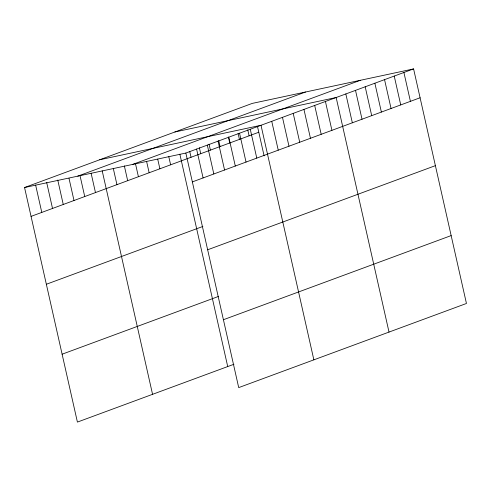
<?xml version="1.0" encoding="UTF-8"?>
<svg xmlns="http://www.w3.org/2000/svg" width="491" height="491" viewBox="0 0 491 491"><rect width="100%" height="100%" fill="white"/><g stroke="black" fill="none" stroke-linecap="round" stroke-linejoin="round"><path stroke-width="0.74" d="M233.937 364.261L77.412 422.088L24.55 187.525L252.288 103.392L413.588 68.912L466.45 303.475L238.712 387.608L185.85 153.045L413.588 68.912M77.781 176.146L305.519 92.013M132.625 164.424L360.357 80.291M31.056 216.378L258.788 132.245M192.355 181.903L420.093 97.77M46.35 284.264L202.881 226.437M207.656 249.784L435.388 165.651M62.112 354.201L218.642 296.38M223.417 319.727L451.149 235.594M174.857 131.993L336.157 97.519L389.019 332.082M99.704 159.759L261.003 125.279L313.866 359.848M24.55 187.525L185.85 153.045M403.909 72.49L410.415 101.342M394.23 76.062L400.736 104.921M384.551 79.64L391.057 108.493M374.872 83.212L381.378 112.071M365.194 86.79L371.699 115.649M355.515 90.369L362.02 119.221M345.836 93.941L352.342 122.799M325.423 101.484L331.922 130.342M314.688 105.448L321.188 134.307M303.947 109.413L310.453 138.272M293.213 113.384L299.719 142.237M282.478 117.349L288.978 146.201M271.744 121.314L278.244 150.172M257.456 126.328L264.109 155.856M250.269 129.25L256.775 158.102M247.777 129.9L249.109 135.823M239.534 133.214L246.034 162.067M238.098 133.478L239.43 139.395M228.8 137.179L235.299 166.038M228.419 137.057L229.751 142.973M218.74 140.629L220.072 146.551M218.059 141.144L224.565 170.003M209.062 144.207L210.394 150.123M207.325 145.115L213.831 173.967M199.383 147.779L200.715 153.701M196.59 149.08L203.09 177.932M189.704 151.357L191.036 157.273M179.859 154.192L227.72 366.562M168.787 156.678L170.623 164.816M157.721 159.164L159.888 168.781M146.649 161.649L149.147 172.752M135.412 163.399L138.413 176.717M124.346 165.884L127.678 180.682M113.274 168.37L116.944 184.647M102.202 170.856L152.566 394.322M91.136 173.341L95.469 192.582M80.064 175.827L84.734 196.547M68.998 178.319L74 200.512M57.76 180.062L63.259 204.477M46.688 182.548L52.525 208.448M35.622 185.033L41.79 212.413"/></g></svg>
